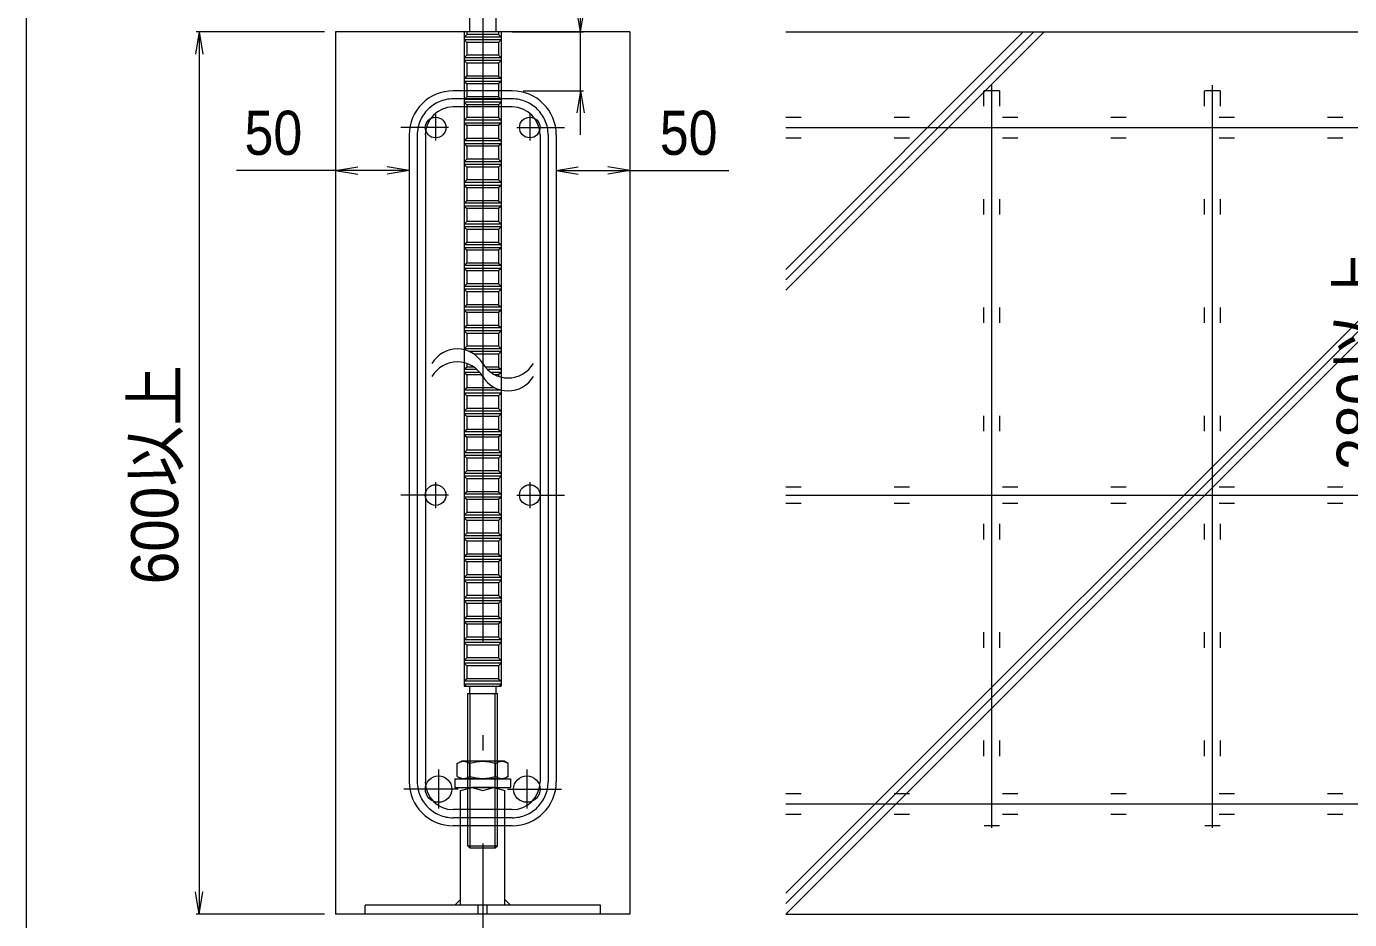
# Model space of a CAD drawing. Units: millimetres at full size; some dimension numbers follow another scale. Extents: x -2994 to 2994, y -2281 to 2281.
# Drawn here: x -473 to 127, y -450 to -45 of the extents above; entities that cross this region are included whole.
import ezdxf
from ezdxf.enums import TextEntityAlignment as Align

# ---------------------------------------------------------------- set-up
doc = ezdxf.new("R2010")
doc.units = ezdxf.units.MM
doc.header["$LTSCALE"] = 28.063
for name, pattern in [('CHAIN', [18.5, 12, -1.5, 3.5, -1.5]), ('DOTTED', [1.75, 0.25, -1.5]), ('LONG_DASHED_DOTTED', [15.25, 12, -1.5, 0.25, -1.5])]:
    doc.linetypes.add(name, pattern=pattern)
for name, color, linetype, lineweight in [('1-0_0', 4, 'Continuous', 9), ('1-6__0-A_00_WAKU', 5, 'Continuous', 20), ('1-B_レイヤ0', 2, 'Continuous', 15)]:
    doc.layers.add(name, color=color, linetype=linetype, lineweight=lineweight)
doc.styles.add('ＭＳ Ｐゴシック', font='')
doc.styles.get('ＭＳ Ｐゴシック').set_extended_font_data('MS PGothic')

msp = doc.modelspace()

# ---------------------------------------------------------------- linework, layer by layer
at = {"layer": '1-0_0', "lineweight": 5}
for p, q in [((-221.34, -47.64), (-223.01, -37.64)), ((-221.34, -47.64), (-219.68, -37.64)), ((-394.29, -47.64), (-395.95, -57.64)), ((-337.39, -47.64), (-395.54, -47.64)), ((-394.29, -47.64), (-392.62, -57.64)), ((-394.29, -47.64), (-394.29, -447.64)), ((-252.39, -47.64), (-220.09, -47.64)), ((-332.39, -52.64), (-332.39, -111.73)), ((-199.06, -52.64), (-199.06, -111.73)), ((-247.39, -74.31), (-220.09, -74.31)), ((-221.34, -74.31), (-223.01, -84.31)), ((-221.34, -74.31), (-219.68, -84.31)), ((-299.06, -99.31), (-299.06, -111.73)), ((-232.39, -99.31), (-232.39, -111.73)), ((-332.39, -110.48), (-322.39, -108.81)), ((-332.39, -110.48), (-322.39, -112.14)), ((-299.06, -110.48), (-309.06, -108.81)), ((-299.06, -110.48), (-309.06, -112.14)), ((-232.39, -110.48), (-222.39, -108.81)), ((-232.39, -110.48), (-222.39, -112.14)), ((-199.06, -110.48), (-209.06, -108.81)), ((-199.06, -110.48), (-209.06, -112.14)), ((-394.29, -447.64), (-395.95, -437.64)), ((-394.29, -447.64), (-392.62, -437.64)), ((-337.39, -447.64), (-395.54, -447.64))]:
    msp.add_line(p, q, dxfattribs=at)
for points in [[(-221.34, -94.31), (-221.34, -74.31), (-221.34, -47.64), (-221.34, 9.4)], [(-299.06, -110.48), (-332.39, -110.48), (-377.32, -110.48)], [(-232.39, -110.48), (-199.06, -110.48), (-154.13, -110.48)]]:
    msp.add_lwpolyline(points, dxfattribs=at)
at = {"layer": '1-6__0-A_00_WAKU'}
msp.add_line((-472.54, -1670), (-472.54, 1655), dxfattribs=at)
at = {"layer": '1-B_レイヤ0', "color": 4, "linetype": 'LONG_DASHED_DOTTED'}
for p, q in [((-265.72, 12.36), (-265.72, -460.98)), ((-35.05, -71.83), (-35.05, -414.31)), ((64.95, -71.83), (64.95, -414.31)), ((-287.06, -85.08), (-287.06, -96.88)), ((-244.39, -85.08), (-244.39, -96.88)), ((-281.16, -90.98), (-302.85, -90.98)), ((-295.39, -94.31), (-295.39, -387.64)), ((-250.29, -90.98), (-228.59, -90.98)), ((-236.06, -94.31), (-236.06, -387.64)), ((-128.38, -90.98), (738.28, -90.98)), ((-287.06, -251.74), (-287.06, -263.54)), ((-244.39, -251.74), (-244.39, -263.54)), ((-281.16, -257.64), (-302.85, -257.64)), ((-250.29, -257.64), (-228.59, -257.64)), ((-128.38, -257.64), (738.28, -257.64)), ((-285.72, -382.16), (-285.72, -399.79)), ((-245.72, -382.16), (-245.72, -399.79)), ((-276.91, -390.98), (-301.52, -390.98)), ((-254.54, -390.98), (-229.93, -390.98)), ((-128.38, -397.64), (738.28, -397.64))]:
    msp.add_line(p, q, dxfattribs=at)
at = {"layer": '1-B_レイヤ0'}
for p, q in [((-271.69, -32.31), (-271.69, -47.64)), ((-259.76, -32.31), (-259.76, -47.64)), ((-199.06, -47.64), (-332.39, -47.64)), ((-332.39, -47.64), (-332.39, -447.64)), ((-274.06, -47.64), (-274.06, -234.31)), ((-272.92, -47.64), (-272.92, -48.8)), ((-258.53, -47.64), (-258.53, -48.8)), ((-257.39, -47.64), (-257.39, -234.31)), ((-128.38, -47.64), (738.28, -47.64)), ((-272.92, -48.8), (-274.06, -49.94)), ((-257.39, -49.94), (-274.06, -49.94)), ((-274.06, -51.23), (-272.92, -52.37)), ((-257.39, -51.23), (-274.06, -51.23)), ((-258.53, -48.8), (-272.92, -48.8)), ((-272.92, -52.37), (-272.92, -58.22)), ((-258.53, -48.8), (-257.39, -49.94)), ((-258.53, -52.37), (-258.53, -58.22)), ((-272.92, -58.22), (-274.06, -59.36)), ((-257.39, -59.36), (-274.06, -59.36)), ((-258.53, -58.22), (-272.92, -58.22)), ((-258.53, -58.22), (-257.39, -59.36)), ((-274.06, -60.65), (-272.92, -61.79)), ((-257.39, -60.65), (-274.06, -60.65)), ((-272.92, -61.79), (-272.92, -67.65)), ((-258.53, -61.79), (-258.53, -67.65)), ((-272.92, -67.65), (-274.06, -68.79)), ((-257.39, -68.79), (-274.06, -68.79)), ((-274.06, -70.08), (-272.92, -71.22)), ((-257.39, -70.08), (-274.06, -70.08)), ((-258.53, -67.65), (-272.92, -67.65)), ((-272.92, -71.22), (-272.92, -77.07)), ((-258.53, -67.65), (-257.39, -68.79)), ((-258.53, -71.22), (-258.53, -77.07)), ((-272.92, -77.07), (-274.06, -78.21)), ((-258.53, -77.07), (-272.92, -77.07)), ((-258.53, -77.07), (-257.39, -78.21)), ((-257.39, -78.21), (-274.06, -78.21)), ((-274.06, -79.5), (-272.92, -80.64)), ((-257.39, -79.5), (-274.06, -79.5)), ((-272.92, -80.64), (-272.92, -86.49)), ((-258.53, -80.64), (-258.53, -86.49)), ((-272.92, -86.49), (-274.06, -87.63)), ((-257.39, -87.63), (-274.06, -87.63)), ((-274.06, -88.93), (-272.92, -90.07)), ((-257.39, -88.93), (-274.06, -88.93)), ((-258.53, -86.49), (-272.92, -86.49)), ((-258.53, -86.49), (-257.39, -87.63)), ((-272.92, -95.92), (-274.06, -97.06)), ((-272.92, -90.07), (-272.92, -95.92)), ((-258.53, -95.92), (-272.92, -95.92)), ((-258.53, -90.07), (-258.53, -95.92)), ((-258.53, -95.92), (-257.39, -97.06)), ((-257.39, -97.06), (-274.06, -97.06)), ((-274.06, -98.35), (-272.92, -99.49)), ((-257.39, -98.35), (-274.06, -98.35)), ((-272.92, -99.49), (-272.92, -105.34)), ((-258.53, -99.49), (-258.53, -105.34)), ((-272.92, -105.34), (-274.06, -106.48)), ((-257.39, -106.48), (-274.06, -106.48)), ((-274.06, -107.77), (-272.92, -108.91)), ((-257.39, -107.77), (-274.06, -107.77)), ((-258.53, -105.34), (-272.92, -105.34)), ((-258.53, -105.34), (-257.39, -106.48)), ((-272.92, -108.91), (-272.92, -114.77)), ((-258.53, -108.91), (-258.53, -114.77)), ((-272.92, -114.77), (-274.06, -115.91)), ((-257.39, -115.91), (-274.06, -115.91)), ((-274.06, -117.2), (-272.92, -118.34)), ((-257.39, -117.2), (-274.06, -117.2)), ((-258.53, -114.77), (-272.92, -114.77)), ((-272.92, -118.34), (-272.92, -124.19)), ((-258.53, -114.77), (-257.39, -115.91)), ((-258.53, -118.34), (-258.53, -124.19)), ((-272.92, -124.19), (-274.06, -125.33)), ((-257.39, -125.33), (-274.06, -125.33)), ((-258.53, -124.19), (-272.92, -124.19)), ((-258.53, -124.19), (-257.39, -125.33)), ((-274.06, -126.62), (-272.92, -127.76)), ((-257.39, -126.62), (-274.06, -126.62)), ((-272.92, -127.76), (-272.92, -133.61)), ((-258.53, -127.76), (-258.53, -133.61)), ((-272.92, -133.61), (-274.06, -134.75)), ((-257.39, -134.75), (-274.06, -134.75)), ((-274.06, -136.05), (-272.92, -137.19)), ((-257.39, -136.05), (-274.06, -136.05)), ((-258.53, -133.61), (-272.92, -133.61)), ((-272.92, -137.19), (-272.92, -143.04)), ((-258.53, -133.61), (-257.39, -134.75)), ((-258.53, -137.19), (-258.53, -143.04)), ((-272.92, -143.04), (-274.06, -144.18)), ((-258.53, -143.04), (-272.92, -143.04)), ((-258.53, -143.04), (-257.39, -144.18)), ((-257.39, -144.18), (-274.06, -144.18)), ((-274.06, -145.47), (-272.92, -146.61)), ((-257.39, -145.47), (-274.06, -145.47)), ((-272.92, -146.61), (-272.92, -152.46)), ((-258.53, -146.61), (-258.53, -152.46)), ((-272.92, -152.46), (-274.06, -153.6)), ((-257.39, -153.6), (-274.06, -153.6)), ((-274.06, -154.89), (-272.92, -156.03)), ((-257.39, -154.89), (-274.06, -154.89)), ((-258.53, -152.46), (-272.92, -152.46)), ((-258.53, -152.46), (-257.39, -153.6)), ((-272.92, -161.89), (-274.06, -163.03)), ((-272.92, -156.03), (-272.92, -161.89)), ((-258.53, -161.89), (-272.92, -161.89)), ((-258.53, -156.03), (-258.53, -161.89)), ((-258.53, -161.89), (-257.39, -163.03)), ((-257.39, -163.03), (-274.06, -163.03)), ((-274.06, -164.32), (-272.92, -165.46)), ((-257.39, -164.32), (-274.06, -164.32)), ((-272.92, -165.46), (-272.92, -171.31)), ((-258.53, -165.46), (-258.53, -171.31)), ((-272.92, -171.31), (-274.06, -172.45)), ((-257.39, -172.45), (-274.06, -172.45)), ((-274.06, -173.74), (-272.92, -174.88)), ((-257.39, -173.74), (-274.06, -173.74)), ((-258.53, -171.31), (-272.92, -171.31)), ((-258.53, -171.31), (-257.39, -172.45)), ((-272.92, -174.88), (-272.92, -180.73)), ((-258.53, -174.88), (-258.53, -180.73)), ((-272.92, -180.73), (-274.06, -181.87)), ((-257.39, -181.87), (-274.06, -181.87)), ((-274.06, -183.17), (-272.92, -184.31)), ((-257.39, -183.17), (-274.06, -183.17)), ((-258.53, -180.73), (-272.92, -180.73)), ((-272.92, -184.31), (-272.92, -190.16)), ((-258.53, -180.73), (-257.39, -181.87)), ((-258.53, -184.31), (-258.53, -190.16)), ((-272.92, -190.16), (-274.06, -191.3)), ((-257.39, -191.3), (-274.06, -191.3)), ((-258.53, -190.16), (-272.92, -190.16)), ((-258.53, -190.16), (-257.39, -191.3)), ((-274.06, -197.64), (-274.06, -344.31)), ((-257.39, -192.59), (-271.64, -192.59)), ((-258.53, -193.73), (-258.53, -199.58)), ((-272.92, -199.58), (-274.06, -200.72)), ((-268.25, -200.72), (-274.06, -200.72)), ((-274.06, -202.01), (-272.92, -203.15)), ((-267.01, -202.01), (-274.06, -202.01)), ((-272.92, -197.97), (-272.92, -199.58)), ((-269.69, -199.58), (-272.92, -199.58)), ((-266.15, -203.15), (-272.92, -203.15)), ((-272.92, -203.15), (-272.92, -209.01)), ((-258.53, -199.58), (-264.59, -199.58)), ((-257.39, -200.72), (-263.55, -200.72)), ((-257.39, -202.01), (-262.02, -202.01)), ((-258.53, -199.58), (-257.39, -200.72)), ((-258.53, -203.15), (-258.53, -203.81)), ((-272.92, -209.01), (-274.06, -210.15)), ((-260.19, -209.01), (-272.92, -209.01)), ((-257.39, -210.15), (-274.06, -210.15)), ((-274.06, -211.44), (-272.92, -212.58)), ((-257.39, -211.44), (-274.06, -211.44)), ((-272.92, -212.58), (-272.92, -218.43)), ((-258.53, -212.58), (-258.53, -218.43)), ((-257.39, -210.03), (-257.39, -344.31)), ((-272.92, -218.43), (-274.06, -219.57)), ((-257.39, -219.57), (-274.06, -219.57)), ((-274.06, -220.86), (-272.92, -222)), ((-257.39, -220.86), (-274.06, -220.86)), ((-258.53, -218.43), (-272.92, -218.43)), ((-258.53, -218.43), (-257.39, -219.57)), ((-272.92, -227.85), (-274.06, -228.99)), ((-272.92, -222), (-272.92, -227.85)), ((-258.53, -227.85), (-272.92, -227.85)), ((-258.53, -222), (-258.53, -227.85)), ((-258.53, -227.85), (-257.39, -228.99)), ((-257.39, -228.99), (-274.06, -228.99)), ((-274.06, -230.29), (-272.92, -231.43)), ((-257.39, -230.29), (-274.06, -230.29)), ((-272.92, -231.43), (-272.92, -237.28)), ((-258.53, -231.43), (-258.53, -237.28)), ((-272.92, -237.28), (-274.06, -238.42)), ((-257.39, -238.42), (-274.06, -238.42)), ((-274.06, -239.71), (-272.92, -240.85)), ((-257.39, -239.71), (-274.06, -239.71)), ((-258.53, -237.28), (-272.92, -237.28)), ((-258.53, -237.28), (-257.39, -238.42)), ((-272.92, -240.85), (-272.92, -246.7)), ((-258.53, -240.85), (-258.53, -246.7)), ((-272.92, -246.7), (-274.06, -247.84)), ((-257.39, -247.84), (-274.06, -247.84)), ((-274.06, -249.13), (-272.92, -250.27)), ((-257.39, -249.13), (-274.06, -249.13)), ((-258.53, -246.7), (-272.92, -246.7)), ((-272.92, -250.27), (-272.92, -256.13)), ((-258.53, -246.7), (-257.39, -247.84)), ((-258.53, -250.27), (-258.53, -256.13)), ((-272.92, -256.13), (-274.06, -257.27)), ((-257.39, -257.27), (-274.06, -257.27)), ((-258.53, -256.13), (-272.92, -256.13)), ((-258.53, -256.13), (-257.39, -257.27)), ((-274.06, -258.56), (-272.92, -259.7)), ((-257.39, -258.56), (-274.06, -258.56)), ((-272.92, -259.7), (-272.92, -265.55)), ((-258.53, -259.7), (-258.53, -265.55)), ((-272.92, -265.55), (-274.06, -266.69)), ((-257.39, -266.69), (-274.06, -266.69)), ((-274.06, -267.98), (-272.92, -269.12)), ((-257.39, -267.98), (-274.06, -267.98)), ((-258.53, -265.55), (-272.92, -265.55)), ((-272.92, -269.12), (-272.92, -274.97)), ((-258.53, -265.55), (-257.39, -266.69)), ((-258.53, -269.12), (-258.53, -274.97)), ((-272.92, -274.97), (-274.06, -276.11)), ((-258.53, -274.97), (-272.92, -274.97)), ((-258.53, -274.97), (-257.39, -276.11)), ((-257.39, -276.11), (-274.06, -276.11)), ((-274.06, -277.41), (-272.92, -278.55)), ((-257.39, -277.41), (-274.06, -277.41)), ((-272.92, -278.55), (-272.92, -284.4)), ((-258.53, -278.55), (-258.53, -284.4)), ((-272.92, -284.4), (-274.06, -285.54)), ((-257.39, -285.54), (-274.06, -285.54)), ((-274.06, -286.83), (-272.92, -287.97)), ((-257.39, -286.83), (-274.06, -286.83)), ((-258.53, -284.4), (-272.92, -284.4)), ((-258.53, -284.4), (-257.39, -285.54)), ((-272.92, -293.82), (-274.06, -294.96)), ((-272.92, -287.97), (-272.92, -293.82)), ((-258.53, -293.82), (-272.92, -293.82)), ((-258.53, -287.97), (-258.53, -293.82)), ((-258.53, -293.82), (-257.39, -294.96)), ((-257.39, -294.96), (-274.06, -294.96)), ((-274.06, -296.25), (-272.92, -297.39)), ((-257.39, -296.25), (-274.06, -296.25)), ((-272.92, -297.39), (-272.92, -303.25)), ((-258.53, -297.39), (-258.53, -303.25)), ((-272.92, -303.25), (-274.06, -304.39)), ((-257.39, -304.39), (-274.06, -304.39)), ((-274.06, -305.68), (-272.92, -306.82)), ((-257.39, -305.68), (-274.06, -305.68)), ((-258.53, -303.25), (-272.92, -303.25)), ((-258.53, -303.25), (-257.39, -304.39)), ((-272.92, -306.82), (-272.92, -312.67)), ((-258.53, -306.82), (-258.53, -312.67)), ((-272.92, -312.67), (-274.06, -313.81)), ((-257.39, -313.81), (-274.06, -313.81)), ((-274.06, -315.1), (-272.92, -316.24)), ((-257.39, -315.1), (-274.06, -315.1)), ((-258.53, -312.67), (-272.92, -312.67)), ((-272.92, -316.24), (-272.92, -322.09)), ((-258.53, -312.67), (-257.39, -313.81)), ((-258.53, -316.24), (-258.53, -322.09)), ((-272.92, -322.09), (-274.06, -323.23)), ((-257.39, -323.23), (-274.06, -323.23)), ((-258.53, -322.09), (-272.92, -322.09)), ((-258.53, -322.09), (-257.39, -323.23)), ((-274.06, -324.53), (-272.92, -325.67)), ((-257.39, -324.53), (-274.06, -324.53)), ((-272.92, -325.67), (-272.92, -331.52)), ((-258.53, -325.67), (-258.53, -331.52)), ((-272.92, -331.52), (-274.06, -332.66)), ((-257.39, -332.66), (-274.06, -332.66)), ((-274.06, -333.95), (-272.92, -335.09)), ((-257.39, -333.95), (-274.06, -333.95)), ((-258.53, -331.52), (-272.92, -331.52)), ((-272.92, -335.09), (-272.92, -340.94)), ((-258.53, -331.52), (-257.39, -332.66)), ((-258.53, -335.09), (-258.53, -340.94)), ((-272.92, -340.94), (-274.06, -342.08)), ((-258.53, -340.94), (-272.92, -340.94)), ((-258.53, -340.94), (-257.39, -342.08)), ((-257.39, -342.08), (-274.06, -342.08)), ((-257.39, -343.37), (-274.06, -343.37)), ((-274.06, -343.37), (-273.12, -344.31)), ((-274.06, -344.31), (-257.39, -344.31)), ((-272.39, -347.64), (-259.06, -347.64)), ((-272.39, -416.64), (-272.39, -347.64)), ((-271.69, -344.31), (-271.69, -347.64)), ((-271.39, -417.64), (-271.39, -347.64)), ((-260.06, -417.64), (-260.06, -347.64)), ((-259.76, -344.31), (-259.76, -347.64)), ((-259.06, -416.64), (-259.06, -347.64)), ((-257.39, -343.37), (-258.33, -344.31)), ((-277.27, -379.4), (-275.39, -378.31)), ((-277.27, -385.23), (-277.27, -379.4)), ((-256.06, -378.31), (-275.39, -378.31)), ((-271.5, -385.23), (-271.5, -379.4)), ((-259.95, -385.23), (-259.95, -379.4)), ((-254.18, -379.4), (-256.06, -378.31)), ((-254.18, -385.23), (-254.18, -379.4)), ((-278.39, -386.31), (-253.06, -386.31)), ((-278.39, -386.31), (-278.39, -390.31)), ((-277.27, -385.23), (-275.39, -386.31)), ((-256.06, -386.31), (-275.39, -386.31)), ((-254.18, -385.23), (-256.06, -386.31)), ((-253.06, -386.31), (-253.06, -390.31)), ((-278.39, -390.31), (-253.06, -390.31)), ((-275.72, -443.64), (-275.72, -391.64)), ((-260.72, -390.31), (-270.72, -390.31)), ((-255.72, -443.64), (-255.72, -391.64)), ((-272.39, -416.64), (-259.06, -416.64)), ((-319.06, -447.64), (-319.06, -443.64)), ((-212.39, -443.64), (-319.06, -443.64)), ((-275.72, -440.98), (-278.39, -443.64)), ((-267.72, -447.64), (-267.72, -443.64)), ((-263.72, -447.64), (-263.72, -443.64)), ((-255.72, -440.98), (-253.06, -443.64)), ((-212.39, -447.64), (-212.39, -443.64)), ((-212.39, -447.64), (-319.06, -447.64)), ((-128.38, -447.64), (738.28, -447.64))]:
    msp.add_line(p, q, dxfattribs=at)
at = {"layer": '1-B_レイヤ0', "color": 7}
for p, q in [((271.62, -47.64), (-128.38, -447.64)), ((-11.23, -47.64), (-128.38, -164.8)), ((266.9, -47.64), (-128.38, -442.93)), ((-15.94, -47.64), (-128.38, -160.09)), ((262.19, -47.64), (-128.38, -438.22)), ((-20.65, -47.64), (-128.38, -155.37))]:
    msp.add_line(p, q, dxfattribs=at)
at = {"layer": '1-B_レイヤ0', "color": 6}
for p, q in [((-252.39, -74.31), (-279.06, -74.31)), ((-252.39, -81.64), (-279.06, -81.64)), ((-299.06, -94.31), (-299.06, -387.64)), ((-291.72, -94.31), (-291.72, -387.64)), ((-239.72, -94.31), (-239.72, -387.64)), ((-232.39, -94.31), (-232.39, -387.64)), ((-252.39, -400.31), (-279.06, -400.31)), ((-252.39, -407.64), (-279.06, -407.64))]:
    msp.add_line(p, q, dxfattribs=at)
at = {"layer": '1-B_レイヤ0', "color": 6, "linetype": 'DOTTED'}
for p, q in [((-31.38, -74.31), (-38.72, -74.31)), ((-38.72, -74.31), (-38.72, -407.64)), ((-31.38, -74.31), (-31.38, -407.64)), ((68.62, -74.31), (61.28, -74.31)), ((61.28, -74.31), (61.28, -407.64)), ((68.62, -74.31), (68.62, -407.64)), ((-128.38, -86.31), (738.28, -86.31)), ((-128.38, -95.64), (738.28, -95.64)), ((-128.38, -253.98), (738.28, -253.98)), ((-128.38, -261.31), (738.28, -261.31)), ((-128.38, -392.98), (738.28, -392.98)), ((-128.38, -402.31), (738.28, -402.31)), ((-31.38, -407.64), (-38.72, -407.64)), ((68.62, -407.64), (61.28, -407.64))]:
    msp.add_line(p, q, dxfattribs=at)
at = {"layer": '1-B_レイヤ0', "color": 4, "linetype": 'CHAIN'}
for p, q in [((-252.39, -77.98), (-279.06, -77.98)), ((-252.39, -403.98), (-279.06, -403.98))]:
    msp.add_line(p, q, dxfattribs=at)
at = {"layer": '1-B_レイヤ0'}
for points in [[(-199.06, -47.64), (-199.06, -447.64), (-332.39, -447.64)], [(-257.39, -51.23), (-258.53, -52.37), (-272.92, -52.37)], [(-257.39, -60.65), (-258.53, -61.79), (-272.92, -61.79)], [(-257.39, -70.08), (-258.53, -71.22), (-272.92, -71.22)], [(-257.39, -79.5), (-258.53, -80.64), (-272.92, -80.64)], [(-257.39, -88.93), (-258.53, -90.07), (-272.92, -90.07)], [(-257.39, -98.35), (-258.53, -99.49), (-272.92, -99.49)], [(-257.39, -107.77), (-258.53, -108.91), (-272.92, -108.91)], [(-257.39, -117.2), (-258.53, -118.34), (-272.92, -118.34)], [(-257.39, -126.62), (-258.53, -127.76), (-272.92, -127.76)], [(-257.39, -136.05), (-258.53, -137.19), (-272.92, -137.19)], [(-257.39, -145.47), (-258.53, -146.61), (-272.92, -146.61)], [(-257.39, -154.89), (-258.53, -156.03), (-272.92, -156.03)], [(-257.39, -164.32), (-258.53, -165.46), (-272.92, -165.46)], [(-257.39, -173.74), (-258.53, -174.88), (-272.92, -174.88)], [(-257.39, -183.17), (-258.53, -184.31), (-272.92, -184.31)], [(-257.39, -192.59), (-258.53, -193.73), (-269.64, -193.73)], [(-257.39, -202.01), (-258.53, -203.15), (-260.12, -203.15)], [(-257.39, -211.44), (-258.53, -212.58), (-272.92, -212.58)], [(-257.39, -220.86), (-258.53, -222), (-272.92, -222)], [(-257.39, -230.29), (-258.53, -231.43), (-272.92, -231.43)], [(-257.39, -239.71), (-258.53, -240.85), (-272.92, -240.85)], [(-257.39, -249.13), (-258.53, -250.27), (-272.92, -250.27)], [(-257.39, -258.56), (-258.53, -259.7), (-272.92, -259.7)], [(-257.39, -267.98), (-258.53, -269.12), (-272.92, -269.12)], [(-257.39, -277.41), (-258.53, -278.55), (-272.92, -278.55)], [(-257.39, -286.83), (-258.53, -287.97), (-272.92, -287.97)], [(-257.39, -296.25), (-258.53, -297.39), (-272.92, -297.39)], [(-257.39, -305.68), (-258.53, -306.82), (-272.92, -306.82)], [(-257.39, -315.1), (-258.53, -316.24), (-272.92, -316.24)], [(-257.39, -324.53), (-258.53, -325.67), (-272.92, -325.67)], [(-257.39, -333.95), (-258.53, -335.09), (-272.92, -335.09)], [(-275.72, -391.64), (-270.72, -390.31), (-265.72, -391.64), (-260.72, -390.31), (-255.72, -391.64)], [(-272.39, -416.64), (-271.39, -417.64), (-260.06, -417.64), (-259.06, -416.64)]]:
    msp.add_lwpolyline(points, dxfattribs=at)
at = {"layer": '1-B_レイヤ0', "color": 6}
for centre, radius in [((-287.06, -90.98), 4.67), ((-244.39, -90.98), 4.67), ((-287.06, -257.64), 4.67), ((-244.39, -257.64), 4.67), ((-285.72, -390.98), 6), ((-245.72, -390.98), 6)]:
    msp.add_circle(centre, radius, dxfattribs=at)
for centre, radius, start, end in [((-279.06, -94.31), 20, 90, 180), ((-252.39, -94.31), 20, 0, 90), ((-279.06, -94.31), 12.67, 90, 180), ((-252.39, -94.31), 12.67, 0, 90), ((-279.06, -387.64), 20, 180, 270), ((-279.06, -387.64), 12.67, 180, 270), ((-252.39, -387.64), 20, 270, 0), ((-252.39, -387.64), 12.67, 270, 0)]:
    msp.add_arc(centre, radius, start, end, dxfattribs=at)
at = {"layer": '1-B_レイヤ0', "color": 4, "linetype": 'CHAIN'}
for centre, start, end in [((-279.06, -94.31), 90, 180), ((-252.39, -94.31), 0, 90), ((-279.06, -387.64), 180, 270), ((-252.39, -387.64), 270, 0)]:
    msp.add_arc(centre, 16.33, start, end, dxfattribs=at)
at = {"layer": '1-B_レイヤ0', "color": 7}
for centre, start, end in [((-277.22, -204.7), 30.43411, 149.56589), ((-277.22, -210.59), 30.43411, 149.56589), ((-254.23, -191.2), 210.43411, 329.56589), ((-254.23, -197.08), 210.43411, 329.56589)]:
    msp.add_arc(centre, 13.33, start, end, dxfattribs=at)
at = {"layer": '1-B_レイヤ0'}
for centre, radius, start, end in [((-274.38, -383.62), 5.11, 55.61587, 124.38413), ((-265.72, -397.61), 19.11, 72.41211, 107.58789), ((-257.06, -383.62), 5.11, 55.61587, 124.38413), ((-274.38, -381.01), 5.11, 235.61587, 304.38413), ((-265.72, -367.01), 19.11, 252.41211, 287.58789), ((-257.06, -381.01), 5.11, 235.61587, 304.38413)]:
    msp.add_arc(centre, radius, start, end, dxfattribs=at)

# ---------------------------------------------------------------- texts
at = {"layer": '1-0_0', "style": 'ＭＳ Ｐゴシック', "width": 0.9}
for p in [(-373.7, -109.36), (-185.44, -109.36)]:
    msp.add_text('50', height=19.99, dxfattribs=at).set_placement(p, align=Align.BOTTOM_LEFT)
at = {"layer": '1-0_0', "style": 'ＭＳ Ｐゴシック', "width": 0.95}
for s, p in [('280以上', (149.15, -246.38)), ('600以上', (-397.35, -298.1))]:
    msp.add_text(s, height=21.33, rotation=90, dxfattribs=at).set_placement(p, align=Align.BOTTOM_LEFT)

doc.saveas('drawing.dxf')
